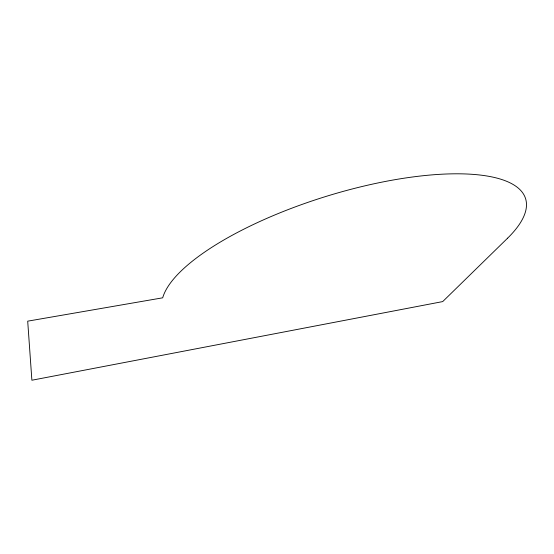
<?xml version="1.0" encoding="UTF-8"?>
<svg xmlns="http://www.w3.org/2000/svg" width="554" height="554" viewBox="0 0 554 554"><rect width="100%" height="100%" fill="white"/><g stroke="black" fill="none" stroke-linecap="round" stroke-linejoin="round"><path stroke-width="0.83" d="M507.609 238.172L442.701 301.591L31.883 380.231L27.7 321.161L162.689 297.817A190.098 61.189 -17.2 0 1 395.327 179.628A190.098 61.189 -17.2 0 1 507.609 238.172"/></g></svg>
